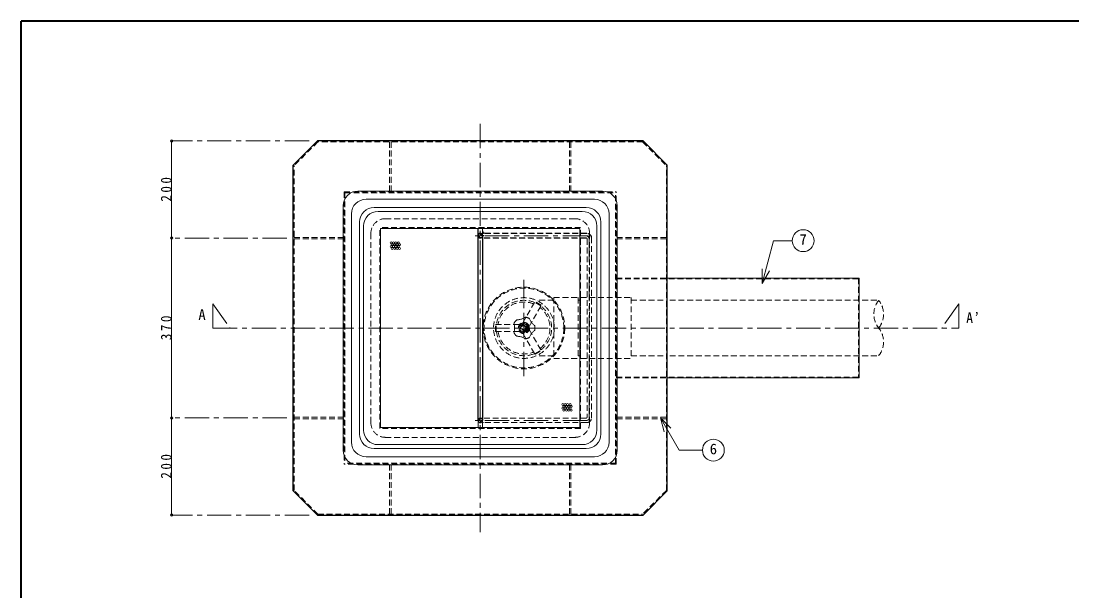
# Model space of a CAD drawing. Units: millimetres at full size, sheet at 1:10. Extents: x -2106 to 1944, y -1394 to 1416.
# Drawn here: x -2106 to 57, y 243 to 1416 of the extents above; entities that cross this region are included whole.
import ezdxf
from ezdxf.enums import TextEntityAlignment as Align

# ---------------------------------------------------------------- set-up
doc = ezdxf.new("R2010")
doc.units = ezdxf.units.MM
doc.header["$LTSCALE"] = 10
doc.header["$PDMODE"] = 32
doc.header["$PDSIZE"] = 5
doc.linetypes.add('CHAIN1', pattern=[8, 5, -1, 1, -1])
doc.linetypes.add('DASHED1', pattern=[1.8, 1.2, -0.6])
doc.layers.add('0-0_ﾚｲﾔ1', color=4, linetype='Continuous', lineweight=9)
doc.styles.add('ＭＳ ゴシック', font='')
doc.styles.get('ＭＳ ゴシック').set_extended_font_data('MS Gothic')

msp = doc.modelspace()

# ---------------------------------------------------------------- linework, layer by layer
at = {"layer": '0-0_ﾚｲﾔ1', "color": 1, "lineweight": 40}
for p in [(-2105.72, -1393.73), (1944.28, 1416.27)]:
    msp.add_line(p, (-2105.72, 1416.27), dxfattribs=at)
at = {"layer": '0-0_ﾚｲﾔ1', "linetype": 'CHAIN1'}
for p, q in [((-1160.72, 1204.52), (-1160.72, 364.52)), ((-1512.99, 1169.52), (-1795.72, 1169.52)), ((-940.91, 974.52), (-1175.72, 974.52)), ((-1558.72, 969.52), (-1795.72, 969.52)), ((-936.41, 970.02), (-936.41, 599.02)), ((-1070.76, 685.52), (-1070.76, 883.52)), ((-175.72, 834.52), (-210.72, 784.52)), ((-175.72, 834.52), (-175.72, 784.52)), ((-1710.72, 784.52), (-175.72, 784.52)), ((-1558.72, 599.52), (-1795.72, 599.52)), ((-940.91, 594.52), (-1175.22, 594.52)), ((-1512.99, 399.52), (-1795.72, 399.52))]:
    msp.add_line(p, q, dxfattribs=at)
at = {"layer": '0-0_ﾚｲﾔ1'}
for p, q in [((-1795.72, 1169.52), (-1795.72, 969.52)), ((-908.93, 1066.31), (-1412.51, 1066.31)), ((-1442.51, 532.73), (-1442.51, 1036.31)), ((-942.51, 1032.73), (-1378.93, 1032.73)), ((-878.93, 532.73), (-878.93, 1036.31)), ((-1408.93, 566.31), (-1408.93, 1002.73)), ((-912.51, 566.31), (-912.51, 1002.73)), ((-1795.72, 969.52), (-1795.72, 599.52)), ((-1795.72, 599.52), (-1795.72, 399.52)), ((-942.51, 536.31), (-1378.93, 536.31)), ((-908.93, 502.73), (-1412.51, 502.73))]:
    msp.add_line(p, q, dxfattribs=at)
at = {"layer": '0-0_ﾚｲﾔ1', "color": 5, "lineweight": 25}
for p, q in [((-1495.72, 1169.52), (-1545.72, 1119.52)), ((-825.72, 1169.52), (-1495.72, 1169.52)), ((-825.72, 1169.52), (-775.72, 1119.52)), ((-1545.72, 449.52), (-1545.72, 1119.52)), ((-775.72, 449.52), (-775.72, 1119.52)), ((-1165.22, 594.52), (-1165.22, 974.52)), ((-1156.22, 974.52), (-1156.22, 594.52)), ((-1495.72, 399.52), (-1545.72, 449.52)), ((-775.72, 449.52), (-825.72, 399.52)), ((-1495.72, 399.52), (-825.72, 399.52))]:
    msp.add_line(p, q, dxfattribs=at)
at = {"layer": '0-0_ﾚｲﾔ1', "linetype": 'DASHED1'}
for p, q in [((-1494.89, 1167.52), (-1543.72, 1118.69)), ((-826.55, 1167.52), (-1494.89, 1167.52)), ((-1347.32, 1167.52), (-1347.32, 1064.52)), ((-1344.12, 1167.52), (-1344.12, 1064.52)), ((-977.32, 1167.52), (-977.32, 1064.52)), ((-974.12, 1167.52), (-974.12, 1064.52)), ((-826.55, 1167.52), (-777.72, 1118.69)), ((-1543.72, 450.35), (-1543.72, 1118.69)), ((-777.72, 450.35), (-777.72, 1118.69)), ((-1440.72, 1064.52), (-1440.72, 504.52)), ((-1440.72, 1064.52), (-880.72, 1064.52)), ((-1439.12, 1062.92), (-1439.12, 506.12)), ((-1439.12, 1062.92), (-882.32, 1062.92)), ((-882.32, 506.12), (-882.32, 1062.92)), ((-880.72, 504.52), (-880.72, 1064.52)), ((-1367.33, 577.91), (-1367.33, 991.13)), ((-954.22, 991.02), (-1367.22, 991.02)), ((-940.91, 979.02), (-1154.22, 979.02)), ((-941.41, 979.52), (-1150.72, 979.52)), ((-954.11, 578.02), (-954.11, 991.13)), ((-1543.72, 971.12), (-1440.72, 971.12)), ((-1543.72, 967.92), (-1440.72, 967.92)), ((-942.91, 970.02), (-1156.22, 970.02)), ((-942.41, 969.52), (-1155.72, 969.52)), ((-940.91, 968.02), (-940.91, 601.02)), ((-931.91, 599.02), (-931.91, 970.02)), ((-777.72, 971.12), (-880.72, 971.12)), ((-777.72, 967.92), (-880.72, 967.92)), ((-880.72, 887.02), (-775.72, 887.02)), ((-382.32, 887.02), (-382.32, 682.02)), ((-880.72, 885.42), (-382.32, 885.42)), ((-1009.26, 847.02), (-959.26, 847.02)), ((-959.26, 847.02), (-959.26, 722.02)), ((-954.26, 847.02), (-954.26, 722.02)), ((-954.26, 847.02), (-850.26, 847.02)), ((-850.26, 847.02), (-850.26, 722.02)), ((-1073.13, 795.42), (-1048.01, 838.94)), ((-1060.14, 787.92), (-1035.02, 831.44)), ((-1035.77, 830.14), (-1048.76, 837.64)), ((-1035.02, 831.44), (-1048.01, 838.94)), ((-1009.26, 841.52), (-1045.13, 841.52)), ((-959.26, 842.02), (-954.26, 842.02)), ((-850.26, 841.52), (-780.72, 841.52)), ((-770.72, 841.52), (-340.72, 841.52)), ((-1129.26, 792.02), (-1079.01, 792.02)), ((-1129.26, 777.02), (-1129.26, 792.02)), ((-1127.76, 777.02), (-1127.76, 792.02)), ((-1070.76, 794.05), (-1079.01, 789.29)), ((-1079.01, 792.02), (-1079.01, 777.02)), ((-1070.76, 775), (-1079.01, 779.76)), ((-1060.14, 787.92), (-1073.13, 795.42)), ((-1060.14, 781.13), (-1073.13, 773.63)), ((-1062.51, 789.29), (-1062.51, 779.76)), ((-1060.14, 781.13), (-1035.02, 737.61)), ((-1129.26, 777.02), (-1079.01, 777.02)), ((-1073.13, 773.63), (-1048.01, 730.11)), ((-1048.76, 731.41), (-1035.77, 738.91)), ((-1048.01, 730.11), (-1035.02, 737.61)), ((-1009.26, 727.52), (-1045.13, 727.52)), ((-959.26, 727.02), (-954.26, 727.02)), ((-954.26, 722.02), (-850.26, 722.02)), ((-850.26, 727.52), (-780.72, 727.52)), ((-770.72, 727.52), (-340.72, 727.52)), ((-880.72, 683.62), (-382.32, 683.62)), ((-880.72, 682.02), (-775.72, 682.02)), ((-879.12, 652.02), (-879.12, 682.02)), ((-880.72, 652.02), (-879.12, 652.02)), ((-1543.72, 601.12), (-1440.72, 601.12)), ((-1543.72, 597.92), (-1440.72, 597.92)), ((-942.91, 599.02), (-1156.22, 599.02)), ((-940.91, 590.02), (-1154.22, 590.02)), ((-777.72, 601.12), (-880.72, 601.12)), ((-777.72, 597.92), (-880.72, 597.92)), ((-954.11, 578.02), (-1367.22, 578.02)), ((-880.72, 504.52), (-1440.72, 504.52)), ((-882.32, 506.12), (-1439.12, 506.12)), ((-1347.32, 401.52), (-1347.32, 504.52)), ((-1344.12, 401.52), (-1344.12, 504.52)), ((-977.32, 401.52), (-977.32, 504.52)), ((-974.12, 401.52), (-974.12, 504.52)), ((-1494.89, 401.52), (-1543.72, 450.35)), ((-777.72, 450.35), (-826.55, 401.52)), ((-1494.89, 401.52), (-826.55, 401.52))]:
    msp.add_line(p, q, dxfattribs=at)
at = {"layer": '0-0_ﾚｲﾔ1', "color": 3, "lineweight": 18}
for p, q in [((-925.72, 1049.52), (-1395.72, 1049.52)), ((-1425.72, 549.52), (-1425.72, 1019.52)), ((-895.72, 549.52), (-895.72, 1019.52)), ((-925.72, 519.52), (-1395.72, 519.52))]:
    msp.add_line(p, q, dxfattribs=at)
at = {"layer": '0-0_ﾚｲﾔ1', "color": 7, "lineweight": 18}
for p, q in [((-950.72, 1024.52), (-1370.83, 1024.52)), ((-1400.83, 574.41), (-1400.83, 994.52)), ((-1365.83, 579.41), (-1365.83, 989.63)), ((-955.72, 989.52), (-1365.72, 989.52)), ((-1165.72, 989.52), (-1165.72, 974.52)), ((-1165.22, 974.52), (-1165.22, 989.52)), ((-1156.22, 974.52), (-1156.22, 989.52)), ((-1155.72, 989.52), (-1155.72, 974.52)), ((-955.61, 579.52), (-955.61, 989.63)), ((-920.61, 574.52), (-920.61, 994.63)), ((-580.73, 876.25), (-557.17, 964.2)), ((-518.63, 964.2), (-557.17, 964.2)), ((-775.72, 887.02), (-380.72, 887.02)), ((-580.73, 876.25), (-580.73, 906.25)), ((-580.73, 876.25), (-565.73, 902.23)), ((-380.72, 887.02), (-380.72, 682.02)), ((-775.72, 682.02), (-380.72, 682.02)), ((-1165.22, 594.52), (-1165.22, 579.52)), ((-1156.22, 594.52), (-1156.22, 579.52)), ((-789.98, 599.92), (-768.77, 578.71)), ((-789.98, 599.92), (-782.22, 570.94)), ((-789.98, 599.92), (-751.39, 533.08)), ((-955.61, 579.52), (-1365.72, 579.52)), ((-950.61, 544.52), (-1370.72, 544.52)), ((-703.39, 533.08), (-751.39, 533.08))]:
    msp.add_line(p, q, dxfattribs=at)
at = {"layer": '0-0_ﾚｲﾔ1', "color": 7, "linetype": 'DASHED1', "lineweight": 18}
for p, q in [((-965.72, 1009.52), (-1355.72, 1009.52)), ((-1385.72, 589.52), (-1385.72, 979.52)), ((-935.72, 589.52), (-935.72, 979.52)), ((-965.72, 559.52), (-1355.72, 559.52))]:
    msp.add_line(p, q, dxfattribs=at)
at = {"layer": '0-0_ﾚｲﾔ1', "linetype": 'DASHED1'}
for points in [[(-880.72, 917.02), (-879.12, 917.02), (-879.12, 887.02)], [(-1009.26, 847.02), (-1009.26, 722.02), (-959.26, 722.02)], [(-1085.7, 801.35), (-1084.82, 801.41), (-1083.33, 801.53), (-1081.84, 801.67), (-1080.36, 801.87), (-1078.91, 802.12), (-1077.48, 802.46), (-1076.67, 802.71), (-1075.87, 802.99), (-1074.52, 803.55), (-1073.19, 804.2), (-1071.89, 804.91), (-1070.6, 805.67), (-1069.32, 806.45), (-1068.58, 806.92)], [(-1059.37, 803.92), (-1059.04, 803.12), (-1058.47, 801.73), (-1057.87, 800.35), (-1057.23, 799.01), (-1056.54, 797.71), (-1055.78, 796.46), (-1055.29, 795.76), (-1054.78, 795.09), (-1053.83, 793.97), (-1052.8, 792.91), (-1051.72, 791.89), (-1050.6, 790.9), (-1049.46, 789.92), (-1048.79, 789.36)], [(-1091.38, 793.52), (-1091.17, 792.68), (-1090.82, 791.21), (-1090.5, 789.75), (-1090.22, 788.29), (-1090.02, 786.83), (-1089.9, 785.37), (-1089.88, 784.52), (-1089.9, 783.68), (-1090.02, 782.21), (-1090.22, 780.75), (-1090.5, 779.29), (-1090.82, 777.83), (-1091.17, 776.37), (-1091.38, 775.52)], [(-1048.79, 779.68), (-1049.46, 779.12), (-1050.6, 778.15), (-1051.72, 777.15), (-1052.8, 776.13), (-1053.83, 775.07), (-1054.78, 773.96), (-1055.29, 773.28), (-1055.78, 772.59), (-1056.54, 771.34), (-1057.23, 770.03), (-1057.87, 768.69), (-1058.47, 767.32), (-1059.04, 765.93), (-1059.37, 765.12)], [(-1068.58, 762.13), (-1069.32, 762.59), (-1070.6, 763.38), (-1071.89, 764.14), (-1073.19, 764.85), (-1074.52, 765.49), (-1075.87, 766.06), (-1076.67, 766.34), (-1077.48, 766.58), (-1078.91, 766.92), (-1080.36, 767.18), (-1081.84, 767.37), (-1083.33, 767.52), (-1084.82, 767.63), (-1085.7, 767.69)]]:
    msp.add_lwpolyline(points, dxfattribs=at)
at = {"layer": '0-0_ﾚｲﾔ1', "linetype": 'CHAIN1'}
msp.add_lwpolyline([(-1710.72, 784.52), (-1710.72, 834.52), (-1675.72, 784.52)], dxfattribs=at)
at = {"layer": '0-0_ﾚｲﾔ1', "color": 7, "lineweight": 18}
for centre in [(-496.13, 964.2), (-680.89, 533.08)]:
    msp.add_circle(centre, 22.5, dxfattribs=at)
at = {"layer": '0-0_ﾚｲﾔ1'}
for centre in [(-1344.25, 960.03), (-1344.25, 952.03), (-1341.75, 956.03), (-1339.25, 960.03), (-1339.25, 952.03), (-1336.75, 956.03), (-1334.25, 960.03), (-1334.25, 952.03), (-1331.75, 956.03), (-1329.25, 960.03), (-1329.25, 952.03), (-1326.75, 956.03), (-1341.75, 948.03), (-1336.75, 948.03), (-1331.75, 948.03), (-1326.75, 948.03), (-990.9, 627.38), (-985.9, 627.38), (-980.9, 627.38), (-975.9, 627.38), (-990.9, 619.38), (-988.4, 623.38), (-988.4, 615.38), (-985.9, 619.38), (-983.4, 623.38), (-983.4, 615.38), (-980.9, 619.38), (-978.4, 623.38), (-978.4, 615.38), (-975.9, 619.38), (-973.4, 623.38), (-973.4, 615.38)]:
    msp.add_circle(centre, 2, dxfattribs=at)
at = {"layer": '0-0_ﾚｲﾔ1', "linetype": 'DASHED1'}
for radius in [84, 82, 62.5, 11.5, 10.5, 6.5, 5, 4]:
    msp.add_circle((-1070.76, 784.52), radius, dxfattribs=at)
at = {"layer": '0-0_ﾚｲﾔ1'}
for centre, start, end in [((-1412.51, 1036.31), 90, 180), ((-908.93, 1036.31), 0, 90), ((-1378.93, 1002.73), 90, 180), ((-942.51, 1002.73), 0, 90), ((-1378.93, 566.31), 180, 270), ((-942.51, 566.31), 270, 0), ((-1412.51, 532.73), 180, 270), ((-908.93, 532.73), 270, 0)]:
    msp.add_arc(centre, 30, start, end, dxfattribs=at)
at = {"layer": '0-0_ﾚｲﾔ1', "color": 3, "lineweight": 18}
for centre, start, end in [((-1395.72, 1019.52), 90, 180), ((-925.72, 1019.52), 0, 90), ((-1395.72, 549.52), 180, 270), ((-925.72, 549.52), 270, 0)]:
    msp.add_arc(centre, 30, start, end, dxfattribs=at)
at = {"layer": '0-0_ﾚｲﾔ1', "color": 7, "lineweight": 18}
for centre, start, end in [((-1370.83, 994.52), 90, 180), ((-950.61, 994.52), 0, 90), ((-1370.83, 574.52), 180, 270), ((-950.61, 574.52), 270, 0)]:
    msp.add_arc(centre, 30, start, end, dxfattribs=at)
at = {"layer": '0-0_ﾚｲﾔ1', "color": 7, "linetype": 'DASHED1', "lineweight": 18}
for centre, radius, start, end in [((-1355.72, 979.52), 30, 90, 180), ((-965.72, 979.52), 30, 0, 90), ((-1160.72, 974.52), 5, 180, 0), ((-1160.72, 974.52), 4.5, 180, 0), ((-1355.72, 589.52), 30, 180, 270), ((-1160.72, 594.52), 4.5, 360, 180), ((-965.72, 589.52), 30, 270, 0)]:
    msp.add_arc(centre, radius, start, end, dxfattribs=at)
at = {"layer": '0-0_ﾚｲﾔ1', "linetype": 'DASHED1'}
for centre, radius, start, end in [((-1155.72, 979.52), 10, 180, 270), ((-1156.22, 979.02), 9, 180, 270), ((-1154.22, 981.02), 2, 180, 270), ((-1150.72, 984.52), 5, 180, 270), ((-941.41, 969.52), 10, 0, 90), ((-940.91, 970.02), 9, 0, 90), ((-942.91, 968.02), 2, 0, 90), ((-942.41, 968.52), 1, 0, 90), ((-1070.76, 784.52), 57, 67.56084, 172.43916), ((-1070.76, 784.52), 53.5, 68.05866, 171.94134), ((-1070.76, 784.52), 53.5, 308.05866, 51.94134), ((-1070.76, 784.52), 57, 307.56084, 52.43916), ((-305.11, 813.02), 45.61, 141.33038, 218.66962), ((-376.33, 813.02), 45.61, 321.33038, 38.66962), ((-1070.76, 784.52), 22.5, 131.57818, 156.42182), ((-1070.76, 784.52), 22.5, 59.57818, 84.42182), ((-1070.76, 784.52), 22.5, 347.57818, 12.42182), ((-376.33, 756.02), 45.61, 321.33038, 38.66962), ((-1070.76, 784.52), 57, 187.56084, 292.43916), ((-1070.76, 784.52), 53.5, 188.05866, 291.94134), ((-1070.76, 784.52), 22.5, 203.57818, 228.42182), ((-1070.76, 784.52), 22.5, 275.57818, 300.42182), ((-1156.22, 590.02), 9, 90, 180), ((-1154.22, 588.02), 2, 90, 180), ((-942.91, 601.02), 2, 270, 0), ((-940.91, 599.02), 9, 270, 0)]:
    msp.add_arc(centre, radius, start, end, dxfattribs=at)
at = {"layer": '0-0_ﾚｲﾔ1', "color": 5, "lineweight": 25}
for centre, radius, start, end in [((-1160.72, 974.52), 5, 0, 180), ((-1160.72, 974.52), 4.5, 360, 180), ((-1160.72, 594.52), 4.5, 180, 0)]:
    msp.add_arc(centre, radius, start, end, dxfattribs=at)
at = {"layer": '0-0_ﾚｲﾔ1', "linetype": 'CHAIN1'}
for centre, radius, start, end in [((-1153.22, 982.02), 7.5, 180, 270), ((-1156.22, 979.02), 4.5, 180, 270), ((-943.91, 967.02), 7.5, 0, 90), ((-940.91, 970.02), 4.5, 0, 90), ((-1156.22, 590.02), 4.5, 90, 180), ((-940.91, 599.02), 4.5, 270, 0)]:
    msp.add_arc(centre, radius, start, end, dxfattribs=at)
at = {"layer": '0-0_ﾚｲﾔ1'}
for p in [(-1795.72, 1169.52), (-1795.72, 969.52), (-1795.72, 599.52), (-1795.72, 399.52)]:
    msp.add_point(p, dxfattribs=at)

# ---------------------------------------------------------------- texts
at = {"layer": '0-0_ﾚｲﾔ1', "color": 7, "style": 'ＭＳ ゴシック'}
for s, p in [('7', (-503.63, 949.2)), ('A', (-1740.72, 794.52)), ('6', (-688.39, 518.08))]:
    msp.add_text(s, height=21.99, dxfattribs=at).set_placement(p, align=Align.BOTTOM_LEFT)
at = {"layer": '0-0_ﾚｲﾔ1', "color": 7, "char_height": 21.99, "attachment_point": 7, "rotation": 90, "style": 'ＭＳ ゴシック'}
for s, insert in [('\\T1.38;\\W0.9;200', (-1795.72, 1044.52)), ('\\T1.38;\\W0.9;370', (-1795.72, 759.52)), ('\\T1.38;\\W0.9;200', (-1795.72, 474.52))]:
    msp.add_mtext(s, dxfattribs=dict(at, insert=insert))
at = {"layer": '0-0_ﾚｲﾔ1', "color": 7, "insert": (-160.72, 794.52), "char_height": 21.99, "attachment_point": 7, "style": 'ＭＳ ゴシック'}
msp.add_mtext('\\T1.24;\\W0.95;A’', dxfattribs=at)

doc.saveas('drawing.dxf')
